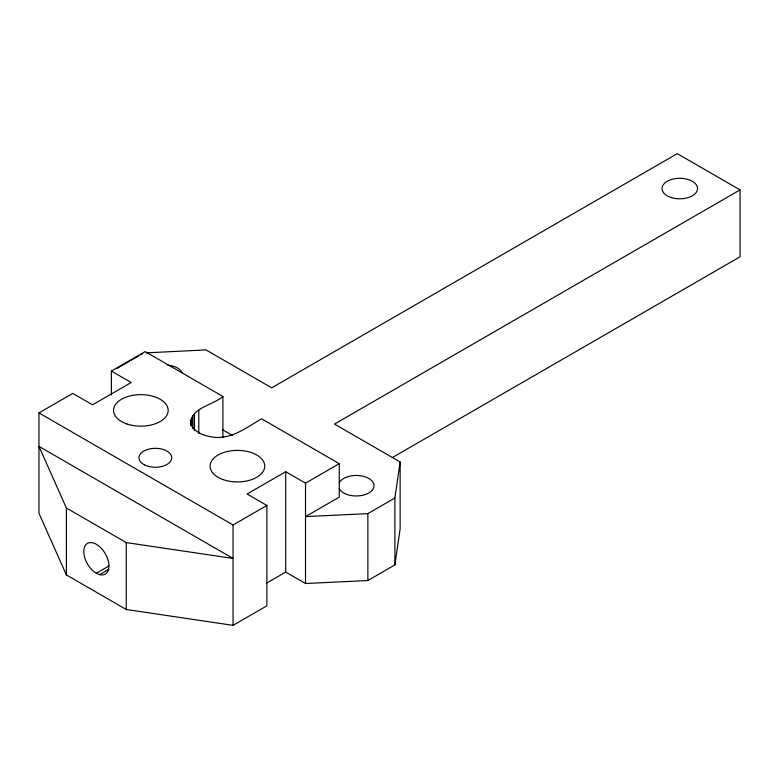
<?xml version="1.0" encoding="UTF-8"?>
<svg xmlns="http://www.w3.org/2000/svg" width="779" height="779" viewBox="0 0 779 779"><rect width="100%" height="100%" fill="white"/><g stroke="black" fill="none" stroke-linecap="round" stroke-linejoin="round"><path stroke-width="1.17" d="M190.797 425.168C189.044 407.875 213.339 405.275 222.901 396.482L222.901 437.233M266.924 582.935L285.708 572.088L305.514 583.52L367.873 580.54L394.895 564.892L394.895 497.985L400.133 461.976L334.473 424.078L740.05 189.891L677.272 153.648L271.696 387.835L206.016 349.917L146.131 352.868M394.895 564.892L400.133 528.883L400.133 461.976M190.797 421.546C191.605 431.245 202.725 435.354 211.031 436.805C229.941 440.641 246.291 427.69 261.53 418.781L339.255 463.671L339.255 497.129L305.514 516.613L367.873 513.634L394.895 497.985M339.255 463.671L305.514 483.155L285.708 471.723L247.079 494.032L266.885 505.454L266.885 605.819L233.057 625.352L126.276 609.499L66.4 574.931L38.95 513.283L38.95 412.919L72.768 393.395L92.574 404.817L131.203 382.518L111.397 371.086L111.397 394.982M111.397 371.086L145.176 351.592L222.901 396.482M116.694 368.594L129.178 361.398M131.252 360.19L138.535 355.993M140.619 354.786L142.693 353.588M96.333 573.266L108.972 565.963A17.751 10.254 60 0 0 99.585 546.634L96.333 544.268A17.751 10.254 60 0 0 83.781 551.513A17.751 10.254 60 0 0 96.333 573.266L99.585 574.639L108.963 569.235M233.057 625.352L233.057 524.988L266.885 505.454M392.412 457.526L740.05 256.797L740.05 189.891M66.4 508.025L126.276 542.593L233.057 558.446L38.95 446.377L66.4 508.025L66.4 574.931M222.901 429.93L232.298 435.354M38.95 412.919L233.057 524.988M367.873 513.634L367.873 580.54M305.514 483.155L305.514 583.52M285.708 471.723L285.708 572.088M198.801 410.397L198.801 433.367M194.458 413.659L194.458 430.583M192.88 415.509L192.88 428.81M191.731 417.466L191.731 425.928M191.03 419.482L191.03 425.529M126.276 542.593L126.276 609.499M339.313 482.678A17.751 10.254 0 0 1 366.714 477.42A17.751 10.254 0 0 1 366.51 494.09A17.751 10.254 0 0 1 339.245 488.599M167.689 365.176A17.751 10.254 0 0 1 182.354 372.995M108.894 566.012A17.751 10.254 60 0 1 99.585 574.639M670.914 197.438A17.751 10.254 0 0 0 697.546 188.557A17.751 10.254 0 0 0 670.914 179.676A17.751 10.254 0 0 0 670.914 197.438M126.88 423.942A27.314 15.765 0 0 0 168.167 410.611A27.314 15.765 0 0 0 127.522 396.638A27.314 15.765 0 0 0 126.88 423.942M223.242 479.63A27.314 15.765 0 0 0 264.733 466.504A27.314 15.765 0 0 0 224.303 452.317A27.314 15.765 0 0 0 223.242 479.63M144.436 464.849A16.388 9.465 0 0 0 171.39 459.707A16.388 9.465 0 0 0 150.191 448.801A16.388 9.465 0 0 0 144.436 464.849"/></g></svg>
